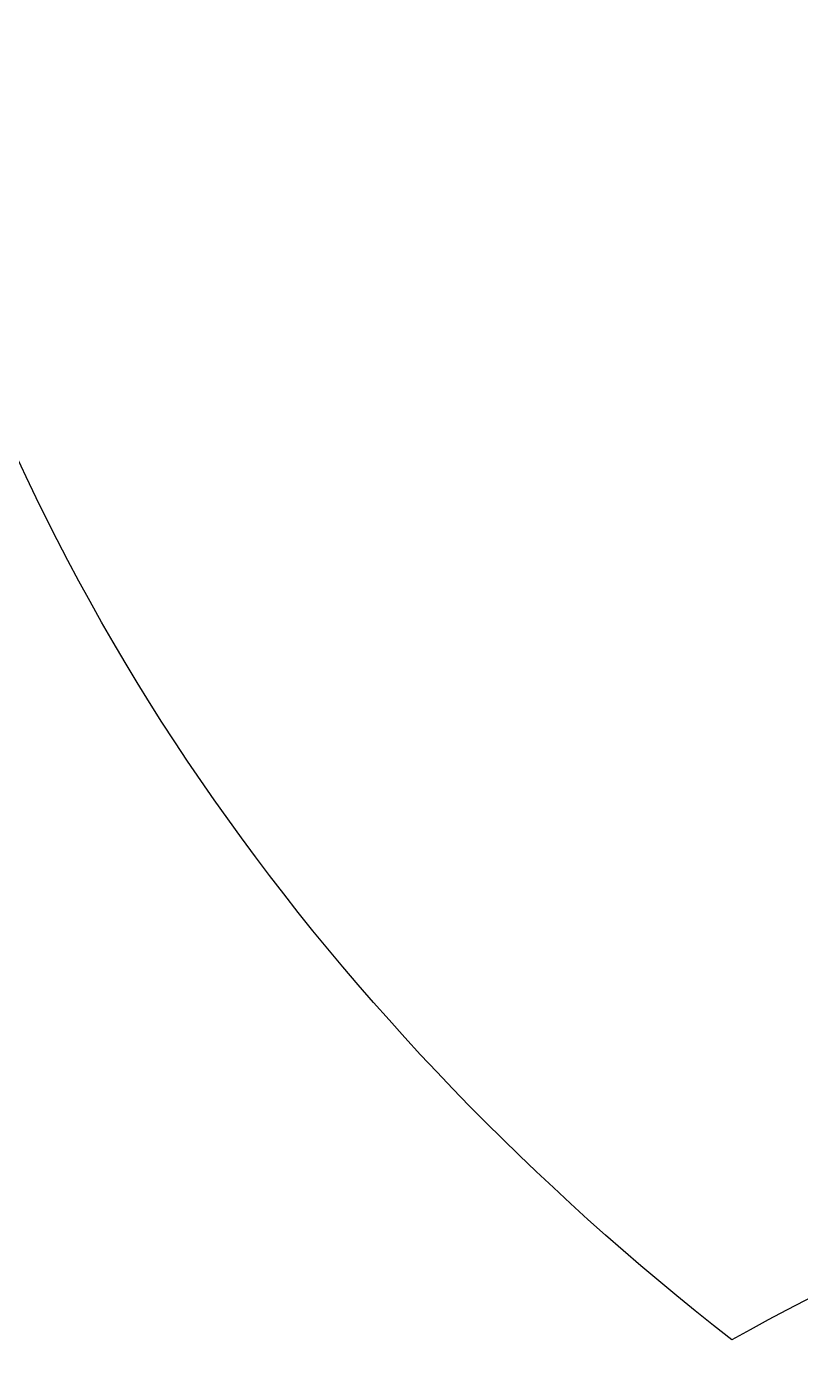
# Model space of a CAD drawing. Header units: centimetres. Extents: x -9.1 to 9.5, y -12.2 to 12.2.
# Drawn here: x 6.776 to 7.121, y 0.238 to 0.834 of the extents above; entities that cross this region are included whole.
import ezdxf

# ---------------------------------------------------------------- set-up
doc = ezdxf.new("R2010")
doc.units = ezdxf.units.CM
doc.header["$MEASUREMENT"] = 0
doc.layers.add('Camada 1', color=7, linetype='Continuous')

msp = doc.modelspace()

# ---------------------------------------------------------------- linework, layer by layer
at = {"layer": 'Camada 1', "color": 156}
for points, knots in [([(-9.11542, 12.23926), (-3.26672, 12.24068), (2.58234, 12.23926), (8.43138, 12.23962), (8.43138, 12.23962), (8.77958, 12.23821), (9.12777, 12.24315), (9.47632, 12.23644), (9.47632, 12.23644), (9.47454, 4.10316), (9.47525, -4.03014), (9.47596, -12.16342), (9.47596, -12.16342), (3.27871, -12.16483), (-2.91818, -12.16306), (-9.11542, -12.16413), (-9.11542, -12.16413), (-9.11824, -4.02978), (-9.11789, 4.10457), (-9.11542, 12.23926)], [0, 0, 0, 0, 0.166667, 0.166667, 0.166667, 0.166667, 0.333333, 0.333333, 0.333333, 0.333333, 0.5, 0.5, 0.5, 0.5, 0.666667, 0.666667, 0.666667, 0.666667, 1, 1, 1, 1]), ([(7.19242, 2.75449), (7.19242, 2.75449), (7.19242, 2.75449), (7.19242, 2.75449), (7.19242, 2.75449), (7.09541, 2.64337), (7.08518, 2.4832), (7.11799, 2.34492), (7.11799, 2.34492), (7.16455, 2.19109), (7.34413, 2.0634), (7.50464, 2.12619), (7.50464, 2.12619), (7.60448, 2.15511), (7.67715, 2.2927), (7.60377, 2.3809), (7.60377, 2.3809), (7.53533, 2.40524), (7.463, 2.38337), (7.39352, 2.37949), (7.39352, 2.37949), (7.3914, 2.46238), (7.42068, 2.56998), (7.52298, 2.56928), (7.52298, 2.56928), (7.73959, 2.60561), (7.85176, 2.32233), (7.75122, 2.15864), (7.75122, 2.15864), (7.6909, 2.026), (7.54591, 1.98049), (7.42314, 1.92722), (7.42314, 1.92722), (7.4228, 1.91557), (7.42138, 1.8923), (7.42068, 1.881), (7.42068, 1.881), (7.5318, 1.83161), (7.65668, 1.80199), (7.74452, 1.71272), (7.74452, 1.71272), (7.96571, 1.52435), (8.01404, 1.15429), (7.81719, 0.93203), (7.81719, 0.93203), (7.71172, 0.80362), (7.51769, 0.78458), (7.3727, 0.85019), (7.3727, 0.85019), (7.22948, 0.92392), (7.16421, 1.10172), (7.21995, 1.25165), (7.21995, 1.25165), (7.26968, 1.34513), (7.40375, 1.4351), (7.49582, 1.34196), (7.49582, 1.34196), (7.51874, 1.24388), (7.40092, 1.21532), (7.34342, 1.16346), (7.34342, 1.16346), (7.3233, 0.98071), (7.55755, 0.88299), (7.6916, 0.98812), (7.6916, 0.98812), (7.88528, 1.13875), (7.86058, 1.46261), (7.69479, 1.62594), (7.69479, 1.62594), (7.49299, 1.84643), (7.12257, 1.81715), (6.91303, 1.62277), (6.91303, 1.62277), (6.68619, 1.41817), (6.63857, 1.07385), (6.719, 0.79058), (6.719, 0.79058), (6.77403, 0.57221), (6.91444, 0.38559), (7.09012, 0.24835), (7.09012, 0.24835), (7.26298, 0.3443), (7.45559, 0.41205), (7.65598, 0.40604), (7.65598, 0.40604), (7.86587, 0.41168), (8.06097, 0.32807), (8.25112, 0.24977), (8.25112, 0.24977), (8.32731, 0.31574), (8.40069, 0.38522), (8.47124, 0.4579), (8.47124, 0.4579), (8.30367, 0.73342), (8.2116, 1.05375), (8.22713, 1.37688), (8.22713, 1.37688), (8.21584, 1.68945), (8.3446, 1.98049), (8.48042, 2.2539), (8.48042, 2.2539), (8.32343, 2.51495), (8.12236, 2.77812), (7.82813, 2.88924), (7.82813, 2.88924), (7.61646, 2.96969), (7.33918, 2.94286), (7.19242, 2.75449)], [0, 0, 0, 0, 0.035714, 0.035714, 0.035714, 0.035714, 0.071429, 0.071429, 0.071429, 0.071429, 0.107143, 0.107143, 0.107143, 0.107143, 0.142857, 0.142857, 0.142857, 0.142857, 0.178571, 0.178571, 0.178571, 0.178571, 0.214286, 0.214286, 0.214286, 0.214286, 0.25, 0.25, 0.25, 0.25, 0.285714, 0.285714, 0.285714, 0.285714, 0.321429, 0.321429, 0.321429, 0.321429, 0.357143, 0.357143, 0.357143, 0.357143, 0.392857, 0.392857, 0.392857, 0.392857, 0.428571, 0.428571, 0.428571, 0.428571, 0.464286, 0.464286, 0.464286, 0.464286, 0.5, 0.5, 0.5, 0.5, 0.535714, 0.535714, 0.535714, 0.535714, 0.571429, 0.571429, 0.571429, 0.571429, 0.607143, 0.607143, 0.607143, 0.607143, 0.642857, 0.642857, 0.642857, 0.642857, 0.678571, 0.678571, 0.678571, 0.678571, 0.714286, 0.714286, 0.714286, 0.714286, 0.75, 0.75, 0.75, 0.75, 0.785714, 0.785714, 0.785714, 0.785714, 0.821429, 0.821429, 0.821429, 0.821429, 0.857143, 0.857143, 0.857143, 0.857143, 0.892857, 0.892857, 0.892857, 0.892857, 0.928571, 0.928571, 0.928571, 0.928571, 1, 1, 1, 1])]:
    msp.add_open_spline(points, degree=3, knots=knots, dxfattribs=at)

doc.saveas('drawing.dxf')
